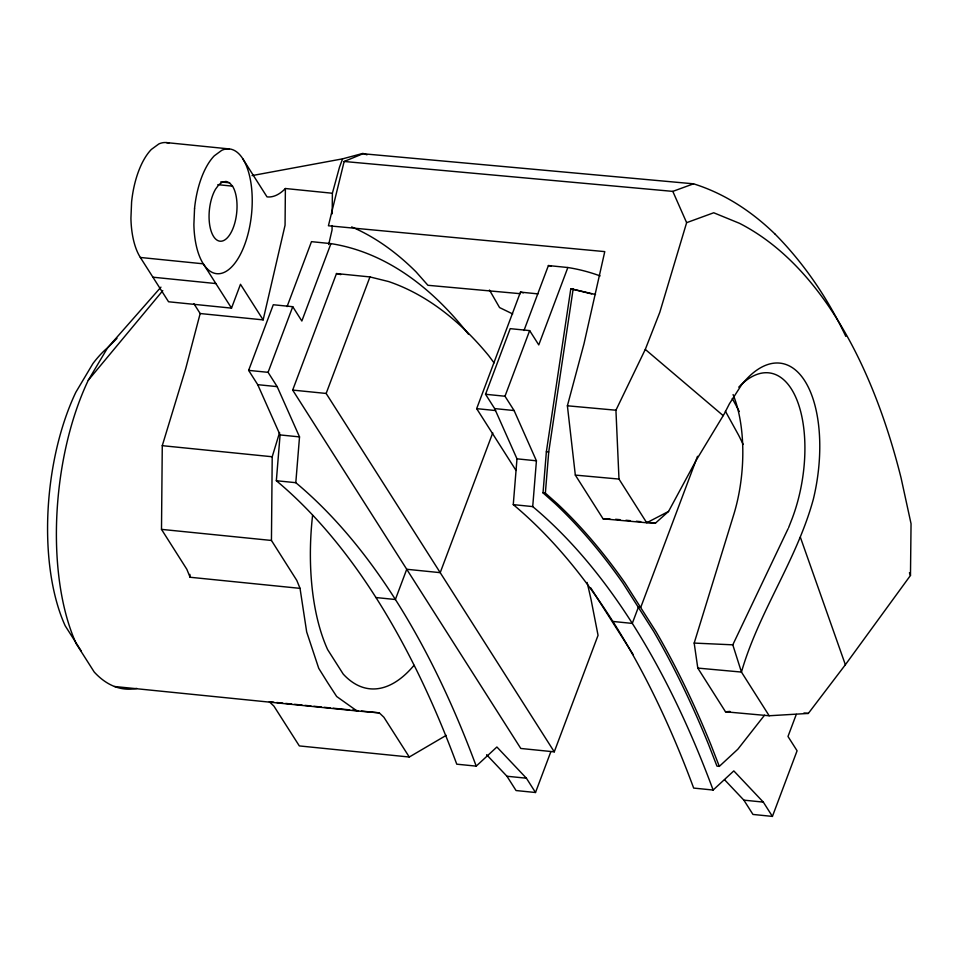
<?xml version="1.0" encoding="UTF-8"?>
<svg xmlns="http://www.w3.org/2000/svg" width="959" height="959" viewBox="0 0 959 959"><rect width="100%" height="100%" fill="white"/><g stroke="black" fill="none" stroke-linecap="round" stroke-linejoin="round"><path stroke-width="1.44" d="M446.235 735.349L409.277 757.023L383.864 717.212L379.284 712.861L356.976 710.955L336.669 696.498L327.63 682.604L318.736 668.327L306.676 631.933L300.035 588.358L190.086 577.258L186.861 569.334L161.496 529.368L162.275 445.671L185.686 368.7L200.167 313.533L193.922 303.715M300.035 588.358L296.799 580.423L271.445 540.456L272.212 456.76L279.584 432.533M366.973 154.807A729.188 329.848 -84.8 0 0 362.886 153.404L342.603 158.846L339.486 167.19L332.377 193.25L285.386 188.515L285.063 225.221L263.138 319.886L200.167 313.533M332.09 225.557L332.054 229.968L328.673 244.533M332.198 213.809L332.377 193.25M733.084 394.593A101.45 45.888 -84.8 0 1 734.055 513.604L694.184 643.081L697.792 668.087L725.507 711.794L769.178 715.762L808.329 713.424L845.37 664.743L910.475 575.436L911.05 523.734L901.1 478.05A700.777 339.989 -80.5 0 0 739.461 223.303L713.724 212.766L686.632 222.668L659.804 312.31L645.287 349.412L615.93 410.212L618.987 479.068L646.714 522.763L655.524 523.063L668.555 511.435L696.162 460.32L724.261 413.88L729.415 403.787L741.235 385.374M550.73 752.012L535.506 792.506L526.407 778.205L496.894 747.001L476.215 766.133L456.76 764.179A1178.647 538.526 -84.2 0 0 276.348 480.723L280.076 434.93L257.731 384.679L248.633 370.378L273.291 304.746L292.747 306.7L301.845 321.001L330.939 243.622A788.766 360.392 -84.2 0 1 468.531 334.307M476.215 766.133A1178.647 538.526 -84.2 0 0 295.804 482.689L299.52 436.896L277.175 386.633L268.076 372.332L248.633 370.378M796.294 714.371L787.986 736.476L797.085 750.777L772.415 816.409L763.316 802.108L733.815 770.904L713.124 790.036L693.669 788.082A1178.647 538.526 -84.2 0 0 513.269 504.626L516.985 458.834L494.64 408.582L485.542 394.281L510.212 328.649L529.656 330.603L538.766 344.904L567.848 267.525A788.766 360.392 -84.2 0 1 600.118 275.916M713.124 790.036A1178.647 538.526 -84.2 0 0 532.713 506.592L536.429 460.799L514.096 410.536L504.985 396.235L485.542 394.281M764.515 715.21L737.855 749.207L719.31 766.373L716.96 766.133L708.617 744.652A1198.702 547.685 -84.2 0 0 653.738 631.537L622.906 583.096A1198.702 547.685 -84.2 0 0 555.321 503.799L543.022 492.866L546.366 451.785L570.809 288.743L595.527 294.509M719.31 766.373L710.967 744.891A1198.702 547.685 -84.2 0 0 656.088 631.777L625.256 583.336A1198.702 547.685 -84.2 0 0 557.67 504.038L545.371 493.106L548.716 452.025L573.158 288.983M775.256 234.284A727.665 353.032 -80.5 0 0 693.537 183.816L362.958 153.74L344.149 161.484L328.422 225.773L604.769 251.618L583.983 343.837L567.392 405.789L575.328 475.101L603.055 518.795L646.714 522.763L668.555 511.435M287.077 306.604L311.483 241.656L330.939 243.622M268.076 372.332L292.747 306.7M587.112 582.449A760.787 347.602 -84.2 0 1 591.092 599.735L598.056 635.326L554.266 751.844L520.785 748.464L292.675 390.085L336.477 273.555L369.946 276.935L388.563 281.538A760.787 347.602 -84.2 0 1 488.79 355.777L494.041 362.862M554.266 751.844L326.156 393.454L369.946 276.935M516.026 470.473L476.671 408.642L520.461 292.123L537.927 293.886M523.986 330.507L548.404 265.559L567.848 267.525M504.985 396.235L529.656 330.603M492.758 432.845L440.205 572.655L406.736 569.274L395.372 599.507L375.916 597.541M697.529 456.304L640.828 607.167L638.478 606.927L632.281 623.41L612.825 621.444M168.88 143.095A62.683 28.638 -84.2 0 0 158.846 143.946L151.342 149.448A62.683 28.638 -84.2 0 0 131.599 201.965L130.927 218.208A62.683 28.638 -84.2 0 0 140.35 257.468L168.556 301.773L231.515 308.127L240.481 284.296L263.138 319.886M788.61 527.618L792.038 518.879A101.522 49.257 -80.5 0 0 796.809 399.687A101.522 49.257 -80.5 0 0 738.742 387.16M769.178 715.762L741.451 672.067L732.796 644.832L788.106 528.673M136.837 688.406A187.664 85.747 -84.2 0 1 94.222 672.031L76.3 643.873A187.664 85.747 -84.2 0 1 88.276 380.267L107.636 347.769L160.944 287.149M88.276 380.267L162.802 290.637M107.636 347.769L116.986 338.359M344.149 161.484L672.81 191.38L693.537 183.816M252.073 175.593L342.603 158.846M725.507 711.794L729.979 711.422M603.055 518.795L610.032 519.059M694.184 643.081L732.796 644.832M520.293 293.694L427.918 285.291L416.098 271.924A729.188 329.848 -84.8 0 0 351.677 226.923M567.392 405.789L615.93 410.212M575.328 475.101L618.987 479.068M697.792 668.087L741.451 672.067C758.833 611.746 796.965 559.66 813.376 499.076A112.131 54.399 -80.5 0 0 804.829 380.951A112.131 54.399 -80.5 0 0 741.211 385.314M803.918 713.028L808.329 713.424M615.618 519.275L620.053 519.694M625.963 520.257L630.399 520.677M636.308 521.24L640.744 521.66M646.654 522.223L655.524 523.063M166.434 142.591L229.393 148.945M220.738 181.922L229.513 182.809L232.51 186.142A30.041 13.726 -84.2 0 1 232.486 229.621A30.041 13.726 -84.2 0 1 211.939 233.289A30.041 13.726 -84.2 0 1 215.547 189.163L218.856 184.703L222.452 182.066L226.084 181.419L229.513 182.809M217.861 184.667L232.51 186.142M140.35 257.468L203.308 263.821L231.515 308.127M152.901 277.199L215.871 283.552M257.731 384.679L277.175 386.633M494.64 408.582L514.096 410.536M292.675 390.085L326.156 393.454M476.671 408.642L495.587 410.548M546.366 451.785L548.716 452.025M280.076 434.93L299.52 436.896M516.985 458.834L536.429 460.799M162.275 445.671L272.212 456.76M543.022 492.866L545.371 493.106M276.348 480.723L295.804 482.689M513.269 504.626L532.713 506.592M161.496 529.368L271.445 540.456M273.795 702.216L269.335 701.772L273.914 706.112L299.328 745.922L409.277 757.023M276.767 702.515L282.701 703.115M285.674 703.415L291.62 704.014M294.593 704.314L302.025 705.069M304.986 705.368L310.932 705.968M313.905 706.268L321.337 707.023M324.31 707.322L330.244 707.922M333.217 708.221L349.567 709.864M352.54 710.163L358.474 710.763M361.447 711.063L379.284 712.861M114.529 686.5L356.976 710.955M486.609 754.721L506.951 776.239L526.407 778.205M724.536 779.703L743.86 800.142L763.316 802.108M535.506 792.506L516.05 790.54L506.951 776.239M772.415 816.409L752.971 814.443L743.86 800.142M570.809 288.743L591.775 293.922M520.461 292.123L523.326 292.831M336.477 273.555L340.769 274.622M512.681 313.941L499.555 307.563L489.474 290.026M645.287 349.412L723.194 415.631M775.256 234.284C804.469 263.929 828.013 298.824 845.814 336.381M81.083 650.765L65.2 625.819A166.243 75.953 -84.2 0 1 75.821 392.291L92.963 363.509A166.243 75.953 -84.2 0 1 107.084 348.165M590.72 587.843L633.288 654.721M242.783 158.798L267.01 196.871A74.85 34.2 -84.2 0 0 285.386 188.515M725.412 411.231L738.742 435.422A768.698 351.222 -84.2 0 1 743.153 444.437M672.81 191.38L686.632 222.668M909.42 572.775L910.475 575.436M800.369 537.244L845.37 664.743M414.024 665.318A162.874 74.418 -84.2 0 1 343.214 674.081L327.642 649.615A162.874 74.418 -84.2 0 1 312.586 515.331M190.086 577.258A187.664 85.747 -84.2 0 1 189.87 574.393M732.268 398.524A788.766 360.392 -84.2 0 1 739.269 411.519M548.404 265.559A788.766 360.392 -84.2 0 1 551.257 266.039M194.557 208.319L193.886 224.562A62.683 28.638 -84.2 0 0 224.286 272.32A62.683 28.638 -84.2 0 0 252.205 198.057A62.683 28.638 -84.2 0 0 221.805 150.299L214.301 155.802A62.683 28.638 -84.2 0 0 194.557 208.319"/></g></svg>
